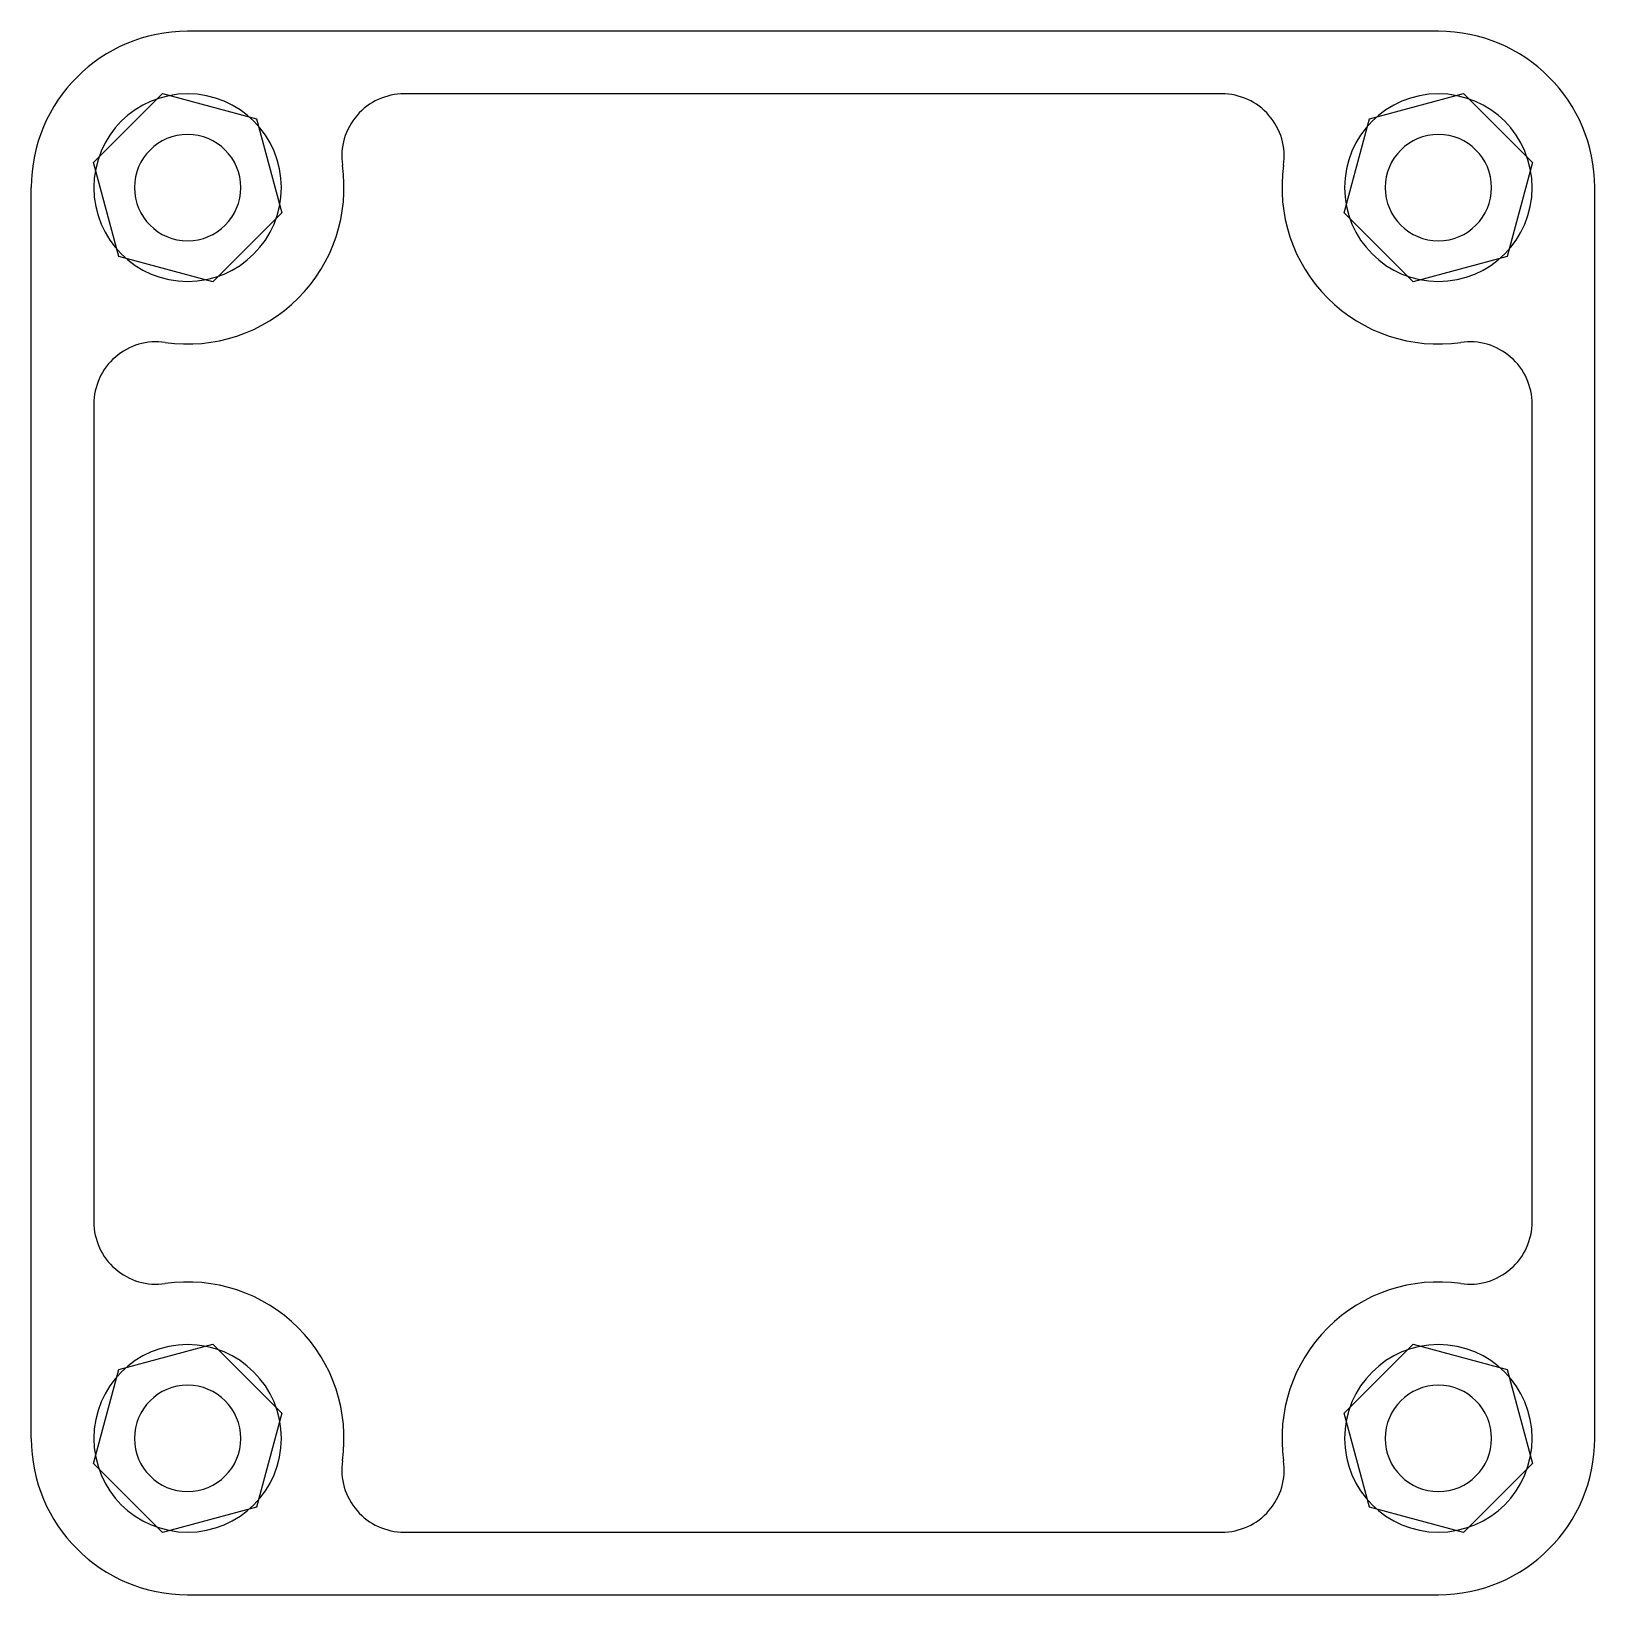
# Model space of a CAD drawing. Header units: inches. Extents: x -0.98 to 0.98, y -0.98 to 0.98.
import ezdxf

# ---------------------------------------------------------------- set-up
doc = ezdxf.new("R2010")
doc.units = ezdxf.units.IN
doc.layers.get('0').update_dxf_attribs({"linetype": 'CONTINUOUS'})
for name, color, linetype in [('1', 7, 'CONTINUOUS'), ('3', 7, 'CONTINUOUS'), ('5', 7, 'CONTINUOUS'), ('9', 7, 'CONTINUOUS')]:
    doc.layers.add(name, color=color, linetype=linetype)

msp = doc.modelspace()

# ---------------------------------------------------------------- linework, layer by layer
at = {"color": 0, "linetype": 'CONTINUOUS'}
for centre, start, end in [((-0.7874, 0.7874), 360, 180), ((0.7874, 0.7874), 90, 270), ((0.7874, 0.7874), 270, 90), ((-0.7874, 0.7874), 180, 360), ((-0.7874, -0.7874), 90, 270), ((-0.7874, -0.7874), 270, 90), ((0.7874, -0.7874), 0, 180), ((0.7874, -0.7874), 180, 0)]:
    msp.add_arc(centre, 0.0669, start, end, dxfattribs=at)
at = {"layer": '1', "color": 1, "linetype": 'CONTINUOUS'}
for p, q in [((0.7874, 0.9843), (-0.7874, 0.9843)), ((-0.9843, -0.7874), (-0.9843, 0.7874)), ((0.9843, -0.7874), (0.9843, 0.7874)), ((-0.7874, -0.9843), (0.7874, -0.9843))]:
    msp.add_line(p, q, dxfattribs=at)
for centre, start, end in [((0.7874, 0.7874), 360, 90), ((-0.7874, 0.7874), 90, 180), ((-0.7874, -0.7874), 180, 270), ((0.7874, -0.7874), 270, 360)]:
    msp.add_arc(centre, 0.1969, start, end, dxfattribs=at)
at = {"layer": '3', "color": 3, "linetype": 'CONTINUOUS'}
for p, q in [((-0.906, 0.8192), (-0.8192, 0.906)), ((-0.8192, 0.906), (-0.7006, 0.8742)), ((0.7006, 0.8742), (0.8192, 0.906)), ((0.8192, 0.906), (0.906, 0.8192)), ((-0.7006, 0.8742), (-0.6688, 0.7556)), ((0.6688, 0.7556), (0.7006, 0.8742)), ((-0.8742, 0.7006), (-0.906, 0.8192)), ((0.906, 0.8192), (0.8742, 0.7006)), ((-0.6688, 0.7556), (-0.7556, 0.6688)), ((0.7556, 0.6688), (0.6688, 0.7556)), ((-0.7556, 0.6688), (-0.8742, 0.7006)), ((0.8742, 0.7006), (0.7556, 0.6688)), ((-0.8742, -0.7006), (-0.7556, -0.6688)), ((-0.7556, -0.6688), (-0.6688, -0.7556)), ((0.6688, -0.7556), (0.7556, -0.6688)), ((0.7556, -0.6688), (0.8742, -0.7006)), ((-0.906, -0.8192), (-0.8742, -0.7006)), ((0.8742, -0.7006), (0.906, -0.8192)), ((-0.6688, -0.7556), (-0.7006, -0.8742)), ((0.7006, -0.8742), (0.6688, -0.7556)), ((-0.8192, -0.906), (-0.906, -0.8192)), ((0.906, -0.8192), (0.8192, -0.906)), ((-0.7006, -0.8742), (-0.8192, -0.906)), ((0.8192, -0.906), (0.7006, -0.8742))]:
    msp.add_line(p, q, dxfattribs=at)
at = {"layer": '5', "color": 5, "linetype": 'CONTINUOUS'}
for p, q in [((0.5146, 0.9055), (-0.5146, 0.9055)), ((-0.9055, 0.5146), (-0.9055, -0.5146)), ((0.9055, -0.5146), (0.9055, 0.5146)), ((-0.5146, -0.9055), (0.5146, -0.9055))]:
    msp.add_line(p, q, dxfattribs=at)
for centre, radius, start, end in [((-0.5146, 0.8268), 0.0787, 90, 188.2132), ((0.5146, 0.8268), 0.0787, 351.7868, 90), ((-0.7874, 0.7874), 0.1969, 261.7868, 8.2132), ((0.7874, 0.7874), 0.1969, 171.7868, 278.2132), ((-0.8268, 0.5146), 0.0787, 81.7868, 180), ((0.8268, 0.5146), 0.0787, 0, 98.2132), ((-0.8268, -0.5146), 0.0787, 180, 278.2132), ((0.8268, -0.5146), 0.0787, 261.7868, 0), ((-0.7874, -0.7874), 0.1969, 351.7868, 98.2132), ((0.7874, -0.7874), 0.1969, 81.7868, 188.2132), ((-0.5146, -0.8268), 0.0787, 171.7868, 270), ((0.5146, -0.8268), 0.0787, 270, 8.2132)]:
    msp.add_arc(centre, radius, start, end, dxfattribs=at)
at = {"layer": '9', "color": 9, "linetype": 'CONTINUOUS'}
for centre, start, end in [((-0.7874, 0.7874), 360, 180), ((0.7874, 0.7874), 360, 180), ((-0.7874, 0.7874), 180, 0), ((0.7874, 0.7874), 180, 360), ((-0.7874, -0.7874), 360, 180), ((0.7874, -0.7874), 360, 180), ((-0.7874, -0.7874), 180, 360), ((0.7874, -0.7874), 180, 0)]:
    msp.add_arc(centre, 0.1181, start, end, dxfattribs=at)

doc.saveas('drawing.dxf')
